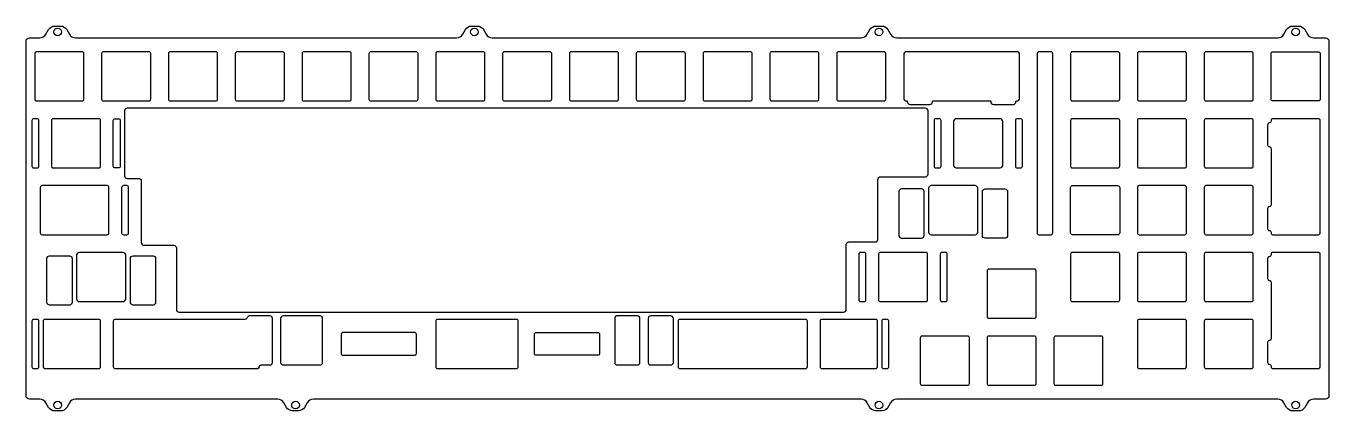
# Model space of a CAD drawing. Header units: millimetres. Extents: x 6 to 378, y -101 to 9.
import ezdxf

# ---------------------------------------------------------------- set-up
doc = ezdxf.new("R2010")
doc.units = ezdxf.units.MM
doc.layers.get('0').update_dxf_attribs({"linetype": 'CONTINUOUS'})

msp = doc.modelspace()

# ---------------------------------------------------------------- linework, layer by layer
for points in [[(20.17, 5.35), (128.83, 5.35, 0.267949), (130.56, 6.35), (131.33, 7.68, -0.267949), (133.06, 8.68), (134.75, 8.68, -0.267949), (136.49, 7.68), (137.25, 6.35, 0.267949), (138.99, 5.35), (244.14, 5.35, 0.267949), (245.87, 6.35), (246.64, 7.68, -0.267949), (248.37, 8.68), (250.06, 8.68, -0.267949), (251.8, 7.68), (252.56, 6.35, 0.267949), (254.3, 5.35), (362.96, 5.35, 0.267949), (364.69, 6.35), (365.46, 7.68, -0.267949), (367.19, 8.68), (368.88, 8.68, -0.267949), (370.62, 7.68), (371.38, 6.35, 0.267949), (373.12, 5.35), (376.52, 5.35, -0.414214), (377.52, 4.35), (377.52, -96.61, -0.414214), (376.52, -97.61), (373.12, -97.61, 0.267949), (371.38, -98.61), (370.62, -99.95, -0.267949), (368.88, -100.95), (367.19, -100.95, -0.267949), (365.46, -99.95), (364.69, -98.61, 0.267949), (362.96, -97.61), (254.3, -97.61, 0.267949), (252.56, -98.61), (251.8, -99.94, -0.267949), (250.06, -100.94), (248.37, -100.94, -0.267949), (246.64, -99.94), (245.87, -98.61, 0.267949), (244.14, -97.61), (87.99, -97.61, 0.267949), (86.25, -98.61), (85.49, -99.94, -0.267949), (83.75, -100.94), (82.06, -100.94, -0.267949), (80.33, -99.94), (79.56, -98.61, 0.267949), (77.83, -97.61), (20.17, -97.61, 0.267949), (18.43, -98.61), (17.67, -99.95, -0.267949), (15.93, -100.95), (14.24, -100.95, -0.267949), (12.51, -99.95), (11.74, -98.61, 0.267949), (10.01, -97.61), (7.09, -97.61, -0.414214), (6.09, -96.61), (6.09, 4.35, -0.414214), (7.09, 5.35), (10.01, 5.35, 0.267949), (11.74, 6.35), (12.51, 7.68, -0.267949), (14.24, 8.68), (15.93, 8.68, -0.267949), (17.67, 7.68), (18.43, 6.35, 0.267949)], [(22.09, 1.34), (9.09, 1.34, 0.414214), (8.59, 0.84), (8.59, -12.16, 0.414214), (9.09, -12.66), (22.09, -12.66, 0.414214), (22.59, -12.16), (22.59, 0.84, 0.414214)], [(41.14, 1.34), (28.14, 1.34, 0.414214), (27.64, 0.84), (27.64, -12.16, 0.414214), (28.14, -12.66), (41.14, -12.66, 0.414214), (41.64, -12.16), (41.64, 0.84, 0.414214)], [(46.69, 0.84), (46.69, -12.16, 0.414214), (47.19, -12.66), (60.19, -12.66, 0.414214), (60.69, -12.16), (60.69, 0.84, 0.414214), (60.19, 1.34), (47.19, 1.34, 0.414214)], [(65.74, 0.84), (65.74, -12.16, 0.414214), (66.24, -12.66), (79.24, -12.66, 0.414214), (79.74, -12.16), (79.74, 0.84, 0.414214), (79.24, 1.34), (66.24, 1.34, 0.414214)], [(84.79, 0.84), (84.79, -12.16, 0.414214), (85.29, -12.66), (98.29, -12.66, 0.414214), (98.79, -12.16), (98.79, 0.84, 0.414214), (98.29, 1.34), (85.29, 1.34, 0.414214)], [(103.84, 0.84), (103.84, -12.16, 0.414214), (104.34, -12.66), (117.34, -12.66, 0.414214), (117.84, -12.16), (117.84, 0.84, 0.414214), (117.34, 1.34), (104.34, 1.34, 0.414214)], [(122.89, 0.84), (122.89, -12.16, 0.414214), (123.39, -12.66), (136.39, -12.66, 0.414214), (136.89, -12.16), (136.89, 0.84, 0.414214), (136.39, 1.34), (123.39, 1.34, 0.414214)], [(141.94, 0.84), (141.94, -12.16, 0.414214), (142.44, -12.66), (155.44, -12.66, 0.414214), (155.94, -12.16), (155.94, 0.84, 0.414214), (155.44, 1.34), (142.44, 1.34, 0.414214)], [(160.99, 0.84), (160.99, -12.16, 0.414214), (161.49, -12.66), (174.49, -12.66, 0.414214), (174.99, -12.16), (174.99, 0.84, 0.414214), (174.49, 1.34), (161.49, 1.34, 0.414214)], [(180.04, 0.84), (180.04, -12.16, 0.414214), (180.54, -12.66), (193.54, -12.66, 0.414214), (194.04, -12.16), (194.04, 0.84, 0.414214), (193.54, 1.34), (180.54, 1.34, 0.414214)], [(212.59, 1.34), (199.59, 1.34, 0.414214), (199.09, 0.84), (199.09, -12.16, 0.414214), (199.59, -12.66), (212.59, -12.66, 0.414214), (213.09, -12.16), (213.09, 0.84, 0.414214)], [(218.14, 0.84), (218.14, -12.16, 0.414214), (218.64, -12.66), (231.64, -12.66, 0.414214), (232.14, -12.16), (232.14, 0.84, 0.414214), (231.64, 1.34), (218.64, 1.34, 0.414214)], [(237.19, 0.84), (237.19, -12.16, 0.414214), (237.69, -12.66), (250.69, -12.66, 0.414214), (251.19, -12.16), (251.19, 0.84, 0.414214), (250.69, 1.34), (237.69, 1.34, 0.414214)], [(264.6, -12.63), (281, -12.63, -0.414214), (281.1, -12.73), (281.1, -12.88, 0.414214), (281.85, -13.63), (287.55, -13.63, 0.414214), (288.3, -12.88), (288.3, -12.73, -0.414214), (288.4, -12.63), (288.58, -12.63, 0.414214), (289.33, -11.88), (289.33, 0.62, 0.414214), (288.58, 1.37), (257.03, 1.37, 0.414214), (256.28, 0.62), (256.28, -11.88, 0.414214), (257.03, -12.63), (257.2, -12.63, -0.414214), (257.3, -12.73), (257.3, -12.88, 0.414214), (258.05, -13.63), (263.75, -13.63, 0.414214), (264.5, -12.88), (264.5, -12.73, -0.414214)], [(294.84, -50.76), (298.28, -50.76, 0.414214), (298.78, -50.26), (298.78, 0.84, 0.414214), (298.28, 1.34), (294.84, 1.34, 0.414214), (294.34, 0.84), (294.34, -50.26, 0.414214)], [(303.86, 0.84), (303.86, -12.16, 0.414214), (304.36, -12.66), (317.36, -12.66, 0.414214), (317.86, -12.16), (317.86, 0.84, 0.414214), (317.36, 1.34), (304.36, 1.34, 0.414214)], [(322.91, 0.84), (322.91, -12.16, 0.414214), (323.41, -12.66), (336.41, -12.66, 0.414214), (336.91, -12.16), (336.91, 0.84, 0.414214), (336.41, 1.34), (323.41, 1.34, 0.414214)], [(341.96, 0.84), (341.96, -12.16, 0.414214), (342.46, -12.66), (355.46, -12.66, 0.414214), (355.96, -12.16), (355.96, 0.84, 0.414214), (355.46, 1.34), (342.46, 1.34, 0.414214)], [(361.51, -12.66, -0.414214), (361.01, -12.16), (361.01, 0.84, -0.414214), (361.51, 1.34), (374.51, 1.34, -0.414214), (375.01, 0.84), (375.01, -12.16, -0.414214), (374.51, -12.66)], [(39.68, -53.76), (48.2, -53.76, -0.414214), (48.95, -54.51), (48.95, -72.06, 0.414214), (49.7, -72.81), (239.15, -72.81, 0.414214), (239.9, -72.06), (239.9, -53.56, -0.414214), (240.65, -52.81), (248.2, -52.81, 0.414214), (248.95, -52.06), (248.95, -34.98, -0.414214), (249.7, -34.23), (262.49, -34.23, 0.414214), (263.24, -33.48), (263.24, -15.46, 0.414214), (262.49, -14.71), (34.91, -14.71, 0.414214), (34.16, -15.46), (34.16, -33.96, 0.414214), (34.91, -34.71), (38.18, -34.71, -0.414214), (38.93, -35.46), (38.93, -53.01, 0.414214)], [(7.75, -18.21), (7.75, -31.21, 0.414214), (8.25, -31.71), (9.25, -31.71, 0.414214), (9.75, -31.21), (9.75, -18.21, 0.414214), (9.25, -17.71), (8.25, -17.71, 0.414214)], [(13.85, -31.71), (26.85, -31.71, 0.414214), (27.35, -31.21), (27.35, -18.21, 0.414214), (26.85, -17.71), (13.85, -17.71, 0.414214), (13.35, -18.21), (13.35, -31.21, 0.414214)], [(31.45, -31.71, -0.414214), (30.95, -31.21), (30.95, -18.21, -0.414214), (31.45, -17.71), (32.45, -17.71, -0.414214), (32.95, -18.21), (32.95, -31.21, -0.414214), (32.45, -31.71)], [(264.93, -18.21), (264.93, -31.21, 0.414214), (265.43, -31.71), (266.43, -31.71, 0.414214), (266.93, -31.21), (266.93, -18.21, 0.414214), (266.43, -17.71), (265.43, -17.71, 0.414214)], [(283.78, -17.71), (271.28, -17.71, 0.414214), (270.53, -18.46), (270.53, -30.96, 0.414214), (271.28, -31.71), (283.78, -31.71, 0.414214), (284.53, -30.96), (284.53, -18.46, 0.414214)], [(289.63, -17.71), (288.63, -17.71, 0.414214), (288.13, -18.21), (288.13, -31.21, 0.414214), (288.63, -31.71), (289.63, -31.71, 0.414214), (290.13, -31.21), (290.13, -18.21, 0.414214)], [(303.86, -18.21), (303.86, -31.21, 0.414214), (304.36, -31.71), (317.36, -31.71, 0.414214), (317.86, -31.21), (317.86, -18.21, 0.414214), (317.36, -17.71), (304.36, -17.71, 0.414214)], [(322.91, -18.21), (322.91, -31.21, 0.414214), (323.41, -31.71), (336.41, -31.71, 0.414214), (336.91, -31.21), (336.91, -18.21, 0.414214), (336.41, -17.71), (323.41, -17.71, 0.414214)], [(341.96, -18.21), (341.96, -31.21, 0.414214), (342.46, -31.71), (355.46, -31.71, 0.414214), (355.96, -31.21), (355.96, -18.21, 0.414214), (355.46, -17.71), (342.46, -17.71, 0.414214)], [(361.01, -18.42, -0.414214), (360.51, -18.92, 0.414214), (360.01, -19.42), (360.01, -25.17, 0.414214), (360.51, -25.67, -0.414214), (361.01, -26.17), (361.01, -42.3, -0.414214), (360.51, -42.8, 0.414214), (360.01, -43.3), (360.01, -49.05, 0.414214), (360.51, -49.55, -0.414214), (361.01, -50.05), (361.01, -50.26, 0.414214), (361.51, -50.76), (374.51, -50.76, 0.414214), (375.01, -50.26), (375.01, -18.21, 0.414214), (374.51, -17.71), (361.51, -17.71, 0.414214), (361.01, -18.21)], [(29.23, -36.76), (10.63, -36.76, 0.414214), (10.13, -37.26), (10.13, -50.26, 0.414214), (10.63, -50.76), (29.23, -50.76, 0.414214), (29.73, -50.26), (29.73, -37.26, 0.414214)], [(34.83, -36.76), (33.83, -36.76, 0.414214), (33.33, -37.26), (33.33, -50.26, 0.414214), (33.83, -50.76), (34.83, -50.76, 0.414214), (35.33, -50.26), (35.33, -37.26, 0.414214)], [(264.13, -50.76), (276.63, -50.76, 0.414214), (277.38, -50.01), (277.38, -37.51, 0.414214), (276.63, -36.76), (264.13, -36.76, 0.414214), (263.38, -37.51), (263.38, -50.01, 0.414214)], [(304.36, -50.76, -0.414214), (303.86, -50.26), (303.86, -37.26, -0.414214), (304.36, -36.76), (317.36, -36.76, -0.414214), (317.86, -37.26), (317.86, -50.26, -0.414214), (317.36, -50.76)], [(322.91, -37.26), (322.91, -50.26, 0.414214), (323.41, -50.76), (336.41, -50.76, 0.414214), (336.91, -50.26), (336.91, -37.26, 0.414214), (336.41, -36.76), (323.41, -36.76, 0.414214)], [(341.96, -37.26), (341.96, -50.26, 0.414214), (342.46, -50.76), (355.46, -50.76, 0.414214), (355.96, -50.26), (355.96, -37.26, 0.414214), (355.46, -36.76), (342.46, -36.76, 0.414214)], [(254.92, -38.48), (254.92, -50.98, 0.414214), (255.67, -51.73), (261.37, -51.73, 0.414214), (262.12, -50.98), (262.12, -38.48, 0.414214), (261.37, -37.73), (255.67, -37.73, 0.414214)], [(285.92, -50.98, -0.414214), (285.17, -51.73), (279.47, -51.73, -0.414214), (278.72, -50.98), (278.72, -38.48, -0.414214), (279.47, -37.73), (285.17, -37.73, -0.414214), (285.92, -38.48)], [(19.23, -70.03, -0.414214), (18.48, -70.78), (12.78, -70.78, -0.414214), (12.03, -70.03), (12.03, -57.53, -0.414214), (12.78, -56.78), (18.48, -56.78, -0.414214), (19.23, -57.53)], [(21.25, -69.81), (33.75, -69.81, 0.414214), (34.5, -69.06), (34.5, -56.56, 0.414214), (33.75, -55.81), (21.25, -55.81, 0.414214), (20.5, -56.56), (20.5, -69.06, 0.414214)], [(43.03, -70.03, -0.414214), (42.28, -70.78), (36.58, -70.78, -0.414214), (35.83, -70.03), (35.83, -57.53, -0.414214), (36.58, -56.78), (42.28, -56.78, -0.414214), (43.03, -57.53)], [(243.5, -56.31), (243.5, -69.31, 0.414214), (244, -69.81), (245, -69.81, 0.414214), (245.5, -69.31), (245.5, -56.31, 0.414214), (245, -55.81), (244, -55.81, 0.414214)], [(249.1, -56.31), (249.1, -69.31, 0.414214), (249.6, -69.81), (262.6, -69.81, 0.414214), (263.1, -69.31), (263.1, -56.31, 0.414214), (262.6, -55.81), (249.6, -55.81, 0.414214)], [(266.7, -56.31), (266.7, -69.31, 0.414214), (267.2, -69.81), (268.2, -69.81, 0.414214), (268.7, -69.31), (268.7, -56.31, 0.414214), (268.2, -55.81), (267.2, -55.81, 0.414214)], [(303.86, -56.31), (303.86, -69.31, 0.414214), (304.36, -69.81), (317.36, -69.81, 0.414214), (317.86, -69.31), (317.86, -56.31, 0.414214), (317.36, -55.81), (304.36, -55.81, 0.414214)], [(322.91, -56.31), (322.91, -69.31, 0.414214), (323.41, -69.81), (336.41, -69.81, 0.414214), (336.91, -69.31), (336.91, -56.31, 0.414214), (336.41, -55.81), (323.41, -55.81, 0.414214)], [(341.96, -56.31), (341.96, -69.31, 0.414214), (342.46, -69.81), (355.46, -69.81, 0.414214), (355.96, -69.31), (355.96, -56.31, 0.414214), (355.46, -55.81), (342.46, -55.81, 0.414214)], [(361.01, -80.4, -0.414214), (360.51, -80.9, 0.414214), (360.01, -81.4), (360.01, -87.15, 0.414214), (360.51, -87.65, -0.414214), (361.01, -88.15), (361.01, -88.36, 0.414214), (361.51, -88.86), (374.51, -88.86, 0.414214), (375.01, -88.36), (375.01, -56.31, 0.414214), (374.51, -55.81), (361.51, -55.81, 0.414214), (361.01, -56.31), (361.01, -56.52, -0.414214), (360.51, -57.02, 0.414214), (360.01, -57.52), (360.01, -63.27, 0.414214), (360.51, -63.77, -0.414214), (361.01, -64.27)], [(280.05, -61.07), (280.05, -74.07, 0.414214), (280.55, -74.57), (293.55, -74.57, 0.414214), (294.05, -74.07), (294.05, -61.07, 0.414214), (293.55, -60.57), (280.55, -60.57, 0.414214)], [(73.1, -87.86), (75.59, -87.86, 0.414214), (76.34, -87.11), (76.34, -74.61, 0.404482), (75.61, -73.86), (75.61, -73.86), (69.89, -73.86, 0.317837), (69.18, -74.36, -0.317837), (68.48, -74.86), (31.45, -74.86, 0.414214), (30.95, -75.36), (30.95, -88.36, 0.414214), (31.45, -88.86), (72.14, -88.86, 0.393961), (72.6, -88.36, -0.414214)], [(90.64, -87.11), (90.64, -74.61, 0.414214), (89.89, -73.86), (79.41, -73.86, 0.414214), (78.66, -74.61), (78.66, -87.11, 0.414214), (79.41, -87.86), (89.89, -87.86, 0.414214)], [(181.11, -87.11), (181.11, -74.61, 0.414016), (180.37, -73.86), (174.67, -73.85, 0.414411), (173.91, -74.6), (173.91, -87.11, 0.414214), (174.66, -87.86), (180.36, -87.86, 0.414214)], [(183.44, -74.61), (183.44, -87.11, 0.414214), (184.19, -87.86), (189.89, -87.86, 0.414214), (190.64, -87.11), (190.64, -74.61, 0.414214), (189.89, -73.86), (184.19, -73.86, 0.414214)], [(7.75, -75.36), (7.75, -88.36, 0.414214), (8.25, -88.86), (9.25, -88.86, 0.414214), (9.75, -88.36), (9.75, -75.36, 0.414214), (9.25, -74.86), (8.25, -74.86, 0.414214)], [(10.97, -75.36), (10.97, -88.36, 0.414214), (11.47, -88.86), (26.85, -88.86, 0.414214), (27.35, -88.36), (27.35, -75.36, 0.414214), (26.85, -74.86), (11.47, -74.86, 0.414214)], [(123.39, -88.86), (145.91, -88.86, 0.414214), (146.41, -88.36), (146.41, -75.36, 0.414214), (145.91, -74.86), (123.39, -74.86, 0.414214), (122.89, -75.36), (122.89, -88.36, 0.414214)], [(191.95, -75.36), (191.95, -88.36, 0.414214), (192.45, -88.86), (228.33, -88.86, 0.414214), (228.83, -88.36), (228.83, -75.36, 0.414214), (228.33, -74.86), (192.45, -74.86, 0.414214)], [(232.43, -75.36), (232.43, -88.36, 0.414214), (232.93, -88.86), (248.31, -88.86, 0.414214), (248.81, -88.36), (248.81, -75.36, 0.414214), (248.31, -74.86), (232.93, -74.86, 0.414214)], [(250.03, -75.36), (250.03, -88.36, 0.414214), (250.53, -88.86), (251.53, -88.86, 0.414214), (252.03, -88.36), (252.03, -75.36, 0.414214), (251.53, -74.86), (250.53, -74.86, 0.414214)], [(336.41, -74.86), (323.41, -74.86, 0.414214), (322.91, -75.36), (322.91, -88.36, 0.414214), (323.41, -88.86), (336.41, -88.86, 0.414214), (336.91, -88.36), (336.91, -75.36, 0.414214)], [(341.96, -75.36), (341.96, -88.36, 0.414214), (342.46, -88.86), (355.46, -88.86, 0.414214), (355.96, -88.36), (355.96, -75.36, 0.414214), (355.46, -74.86), (342.46, -74.86, 0.414214)], [(95.93, -79.11), (95.93, -84.61, 0.414214), (96.43, -85.11), (116.87, -85.11, 0.414214), (117.37, -84.61), (117.37, -79.11, 0.414214), (116.87, -78.61), (96.43, -78.61, 0.414214)], [(151.53, -85.11, -0.414214), (151.03, -84.61), (151.03, -79.11, -0.414214), (151.53, -78.61), (169.09, -78.61, -0.414214), (169.59, -79.11), (169.59, -84.61, -0.414214), (169.09, -85.11)], [(261, -80.12), (261, -93.12, 0.414214), (261.5, -93.62), (274.5, -93.62, 0.414214), (275, -93.12), (275, -80.12, 0.414214), (274.5, -79.62), (261.5, -79.62, 0.414214)], [(280.05, -80.12), (280.05, -93.12, 0.414214), (280.55, -93.62), (293.55, -93.62, 0.414214), (294.05, -93.12), (294.05, -80.12, 0.414214), (293.55, -79.62), (280.55, -79.62, 0.414214)], [(299.1, -80.12), (299.1, -93.12, 0.414214), (299.6, -93.62), (312.6, -93.62, 0.414214), (313.1, -93.12), (313.1, -80.12, 0.414214), (312.6, -79.62), (299.6, -79.62, 0.414214)]]:
    msp.add_lwpolyline(points, format="xyb", close=True)
for centre in [(15.09, 7.01), (133.91, 7.01), (249.22, 7.01), (368.04, 7.01), (15.09, -99.28), (82.91, -99.28), (249.22, -99.28), (368.04, -99.28)]:
    msp.add_circle(centre, 1.1)

doc.saveas('drawing.dxf')
